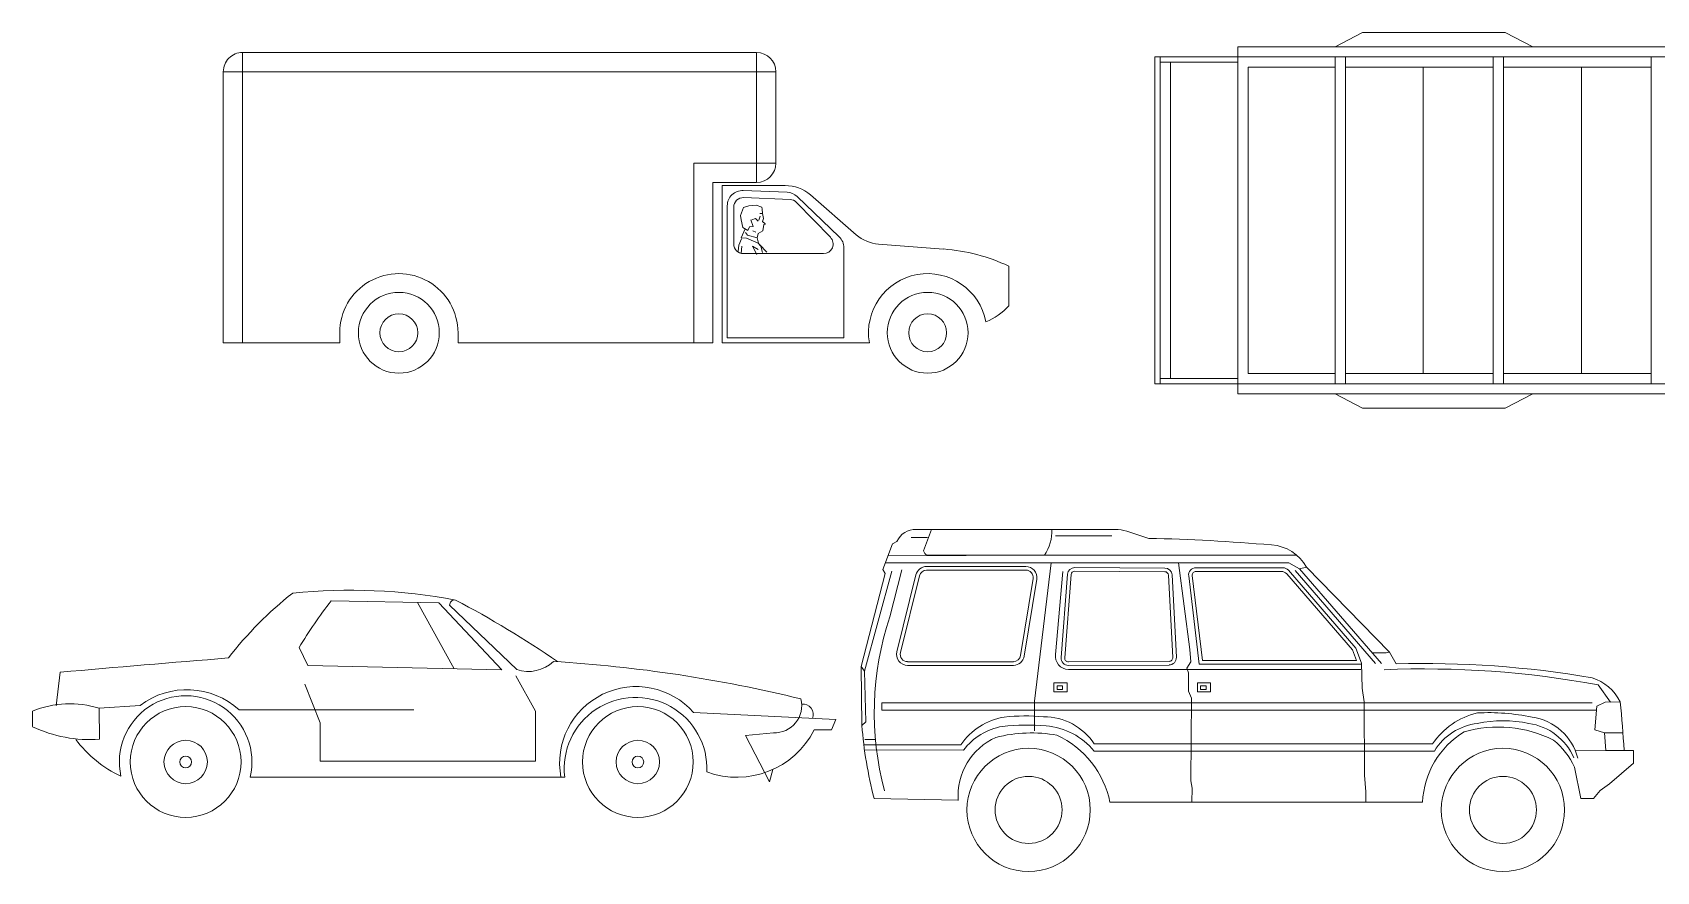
# Model space of a CAD drawing. Header units: millimetres. Extents: x 828494 to 5219521, y -272453 to 431064.
# Drawn here: x 2680453 to 2688280, y 209041 to 213085 of the extents above; entities that cross this region are included whole.
import ezdxf

# ---------------------------------------------------------------- set-up
doc = ezdxf.new("R2010")
doc.units = ezdxf.units.MM
doc.header["$LTSCALE"] = 5
doc.header["$MEASUREMENT"] = 0
doc.layers.add('Car-Mobius', color=22, linetype='Continuous', lineweight=5)

# ---------------------------------------------------------------- blocks, each defined once
blk = doc.blocks.new('CAR-6')
for p, q in [((-1063, 1036.1), (-884.8, 716.6)), ((-2917.4, 437.2), (-2917.8, 512)), ((-2596.2, 526.3), (-2399.1, 539.9)), ((-2596.2, 526.3), (-2595.3, 376.7)), ((953.7, 471.7), (268.5, 505.2)), ((933.2, 421.7), (953.7, 471.7)), ((850.2, 421.2), (933.2, 421.7))]:
    blk.add_line(p, q)
at = {"linetype": 'Continuous'}
for p, q in [((-1605.5, 642.8), (-1531.7, 454.9)), ((-587.9, 682.8), (-494.1, 512.7)), ((-1921.5, 517.6), (-1080.3, 517.6)), ((-494.1, 512.7), (-494.1, 271)), ((-1531.7, 454.9), (-1531.7, 271)), ((-1531.7, 271), (-494.1, 271)), ((-1868.5, 193.8), (-352.9, 193.8))]:
    blk.add_line(p, q, dxfattribs=at)
for points in [[(-386.8, 750.8, 0.028747), (-879.1, 1047.7, 0.071354), (-1663.8, 1081.2, 0.060176), (-1973.5, 768.4, 0.001319), (-2784, 699.7), (-2803.8, 537.6)], [(-907.3, 1022.1), (-583.8, 712.3, 0.278665), (-406.8, 751.3, -0.044969), (785.8, 570.8, -0.499165), (653.1, 407.6), (518.2, 394.4), (633.6, 170.7), (650.4, 230.9)]]:
    blk.add_lwpolyline(points, format="xyb")
blk.add_lwpolyline([(-959.2, 1034.2), (-1478.2, 1043.7, 0.031238), (-1632.6, 818.5), (-1590.6, 731.5), (-656.4, 711.8)], format="xyb", close=True)
for centre, radius in [((-2179.5, 266.9), 266.9), ((0, 266.9), 266.9), ((-2179.5, 266.9), 104.5), ((0, 266.9), 104.5), ((-2179.5, 266.9), 28.4), ((0, 266.9), 28.4)]:
    blk.add_circle(centre, radius, dxfattribs=at)
blk.add_arc((-882.1, 1022.8), 25.1, 83.11967, 181.59914, dxfattribs=at)
for centre, radius, start, end in [((-8.4, 261.7), 368.7, 41.33245, 190.60179), ((-2179.5, 266.9), 319.5, 346.78845, 192.40357), ((-2173.6, 241.4), 374, 47.60823, 127.0652), ((-11.3, 234.4), 344, 357.41244, 186.76411), ((-2737, 70), 477.5, 72.84153, 112.24853), ((795, 495.4), 50.7, 338.84386, 96.28019), ((-2642.7, 1012.2), 637.3, 244.46238, 274.26172), ((476.6, 613.3), 420, 249.9146, 332.78732), ((-2248.1, 719), 574.9, 216.62616, 244.94402)]:
    blk.add_arc(centre, radius, start, end)

msp = doc.modelspace()

# ---------------------------------------------------------------- linework, layer by layer
at = {"layer": 'Car-Mobius'}
for p, q in [((2686864.1, 213085.1), (2686731.5, 213015.1)), ((2687551.4, 213085.1), (2686864.1, 213085.1)), ((2687684, 213015.1), (2687551.4, 213085.1)), ((2681465.7, 212988.6), (2681465.7, 211588.6)), ((2683943.2, 212988.6), (2681465.7, 212988.6)), ((2683943.2, 212362.4), (2683943.2, 212988.6)), ((2690114.5, 213015.1), (2686262.5, 213015.1)), ((2686262.5, 213015.1), (2686262.5, 212179.5)), ((2685862.5, 211392), (2685862.5, 212967.1)), ((2685862.5, 212967.1), (2686262.5, 212967.1)), ((2685887.5, 212967.1), (2685887.5, 211392)), ((2686262.5, 212942.1), (2685887.5, 212942.1)), ((2685937.5, 212942.1), (2685937.5, 211417)), ((2690114.5, 212967.1), (2686262.5, 212967.1)), ((2686731.5, 212917.1), (2686312.5, 212917.1)), ((2686312.5, 212917.1), (2686312.5, 211442)), ((2686731.5, 212967.1), (2686731.5, 211392)), ((2686781.5, 211392), (2686781.5, 212967.1)), ((2687493.4, 212917.1), (2686781.5, 212917.1)), ((2687156.5, 212917.1), (2687156.5, 211442)), ((2687493.4, 212967.1), (2687493.4, 211392)), ((2687543.4, 211392), (2687543.4, 212967.1)), ((2688255.4, 212917.1), (2687543.4, 212917.1)), ((2687918.4, 211442), (2687918.4, 212917.1)), ((2688255.4, 212967.1), (2688255.4, 211392)), ((2681372.9, 212895.8), (2681372.9, 211588.6)), ((2684036, 212895.8), (2681372.9, 212895.8)), ((2684036, 212455.2), (2684036, 212895.8)), ((2684036, 212455.2), (2683640.1, 212455.2)), ((2683640.1, 211588.6), (2683640.1, 212455.2)), ((2683732.9, 212362.4), (2683943.2, 212362.4)), ((2683732.9, 211588.6), (2683732.9, 212362.4)), ((2683777.1, 212347.2), (2684080.9, 212347.2)), ((2683777.1, 211588.6), (2683777.1, 212347.2)), ((2684090.1, 212315.2), (2683878.9, 212323.5)), ((2684104.5, 212280.4), (2683881, 212289.1)), ((2684341.1, 212100.7), (2684138.5, 212294.7)), ((2684202.5, 212301.9), (2684423.6, 212110.2)), ((2683801.8, 211613.5), (2683801.8, 212249.3)), ((2683832.8, 212242.8), (2683832.8, 212065.6)), ((2683880.1, 212241.2), (2683865.6, 212202.2)), ((2683865.6, 212202.2), (2683868.5, 212181.6)), ((2683905.9, 212249.5), (2683880.1, 212241.2)), ((2683941.8, 212253), (2683905.9, 212249.5)), ((2683968, 212243.3), (2683941.8, 212253)), ((2683961.1, 212199.1), (2683953.9, 212180.9)), ((2683971.2, 212212.4), (2683958.5, 212212.1)), ((2683970.7, 212233), (2683968, 212243.3)), ((2683971.2, 212212.4), (2683970.7, 212233)), ((2683977, 212189.2), (2683971.2, 212212.4)), ((2684298.9, 212097.8), (2684136.1, 212266.3)), ((2683881.4, 212124.2), (2683868.4, 212096)), ((2683868.5, 212181.6), (2683877.3, 212145.4)), ((2683877.3, 212145.4), (2683900.7, 212130.6)), ((2683881.4, 212124.2), (2683888, 212138.7)), ((2683889.3, 212121.4), (2683899.5, 212108.6)), ((2683900.7, 212130.6), (2683908.3, 212148.8)), ((2683908.3, 212148.8), (2683926.3, 212149.3)), ((2683926.3, 212149.3), (2683915.1, 212182.7)), ((2683920.2, 212182.8), (2683938.3, 212188.3)), ((2683924.8, 212129.2), (2683940.3, 212121.9)), ((2683938.3, 212188.3), (2683951.3, 212175.9)), ((2683950.4, 212116.2), (2683973.1, 212129.7)), ((2683972.1, 212173.7), (2683977, 212189.2)), ((2683984, 212162.6), (2683972.1, 212173.7)), ((2683973.1, 212129.7), (2683978.7, 212159.6)), ((2683978.7, 212159.6), (2683985.4, 212161)), ((2686262.5, 211344), (2686262.5, 212179.5)), ((2683857.6, 212059.8), (2683854.6, 212031.5)), ((2683870.7, 212090.7), (2683857.6, 212059.8)), ((2683868.4, 212096), (2683894, 212093)), ((2683872.4, 212054.9), (2683869.1, 212020.3)), ((2683894, 212093), (2683950.7, 212069)), ((2683899.5, 212108.6), (2683945.7, 212095.1)), ((2683923.2, 212054.3), (2683950.1, 212038.8)), ((2683923.2, 212054.3), (2683944.3, 212014.2)), ((2683945.6, 212095.4), (2683950.4, 212116.2)), ((2683945.7, 212095.1), (2683953.1, 212069)), ((2683950.7, 212069), (2683964, 212055.8)), ((2683992.8, 212025.8), (2683957.4, 212062.4)), ((2683964, 212055.8), (2683970.9, 212025.1)), ((2684364.1, 211613.5), (2684364.1, 212047.1)), ((2684531, 212065.4), (2684844.4, 212041.4)), ((2683879.2, 212019.2), (2684265.6, 212019.2)), ((2685158.5, 211959), (2685158.5, 211766.8)), ((2681372.9, 211588.6), (2681934, 211588.6)), ((2681934, 211637.6), (2681934, 211588.6)), ((2682504.2, 211637.6), (2682504.2, 211588.6)), ((2682504.2, 211588.6), (2683732.9, 211588.6)), ((2683777.1, 211588.6), (2684486.9, 211588.6)), ((2683801.8, 211613.5), (2684364.1, 211613.5)), ((2686262.5, 211417), (2685887.5, 211417)), ((2686731.5, 211442), (2686312.5, 211442)), ((2686781.5, 211442), (2687493.4, 211442)), ((2687543.4, 211442), (2688255.4, 211442)), ((2686262.5, 211392), (2685862.5, 211392)), ((2690464.5, 211392), (2686262.5, 211392)), ((2690422.5, 211344), (2686262.5, 211344)), ((2686864.1, 211274), (2686731.5, 211344)), ((2687684, 211344), (2687551.4, 211274)), ((2687551.4, 211274), (2686864.1, 211274)), ((2684597.4, 210619.7), (2684619.6, 210631.7)), ((2684767, 210650.3), (2684688.3, 210650.3)), ((2684712, 210689.9), (2685672.2, 210689.9)), ((2684785.6, 210689.9), (2684748.3, 210586)), ((2685655.7, 210658.6), (2685384.3, 210658.6)), ((2685832.9, 210646.6), (2685726.8, 210681.2)), ((2684551.2, 210496.5), (2684597.4, 210619.7)), ((2685330.5, 210565.3), (2684575.2, 210562)), ((2685330.5, 210565.3), (2684764.9, 210565.3)), ((2686545.9, 210566.4), (2685330.5, 210565.3)), ((2684446.8, 210029.2), (2684563.2, 210477.6)), ((2684463.9, 210006.9), (2684594.9, 210488.7)), ((2684563.2, 210477.6), (2684551.2, 210496.5)), ((2686507.9, 210528.5), (2684563.4, 210529)), ((2684585.2, 210267.9), (2684643.6, 210495.2)), ((2684762.6, 210511.1), (2685241.1, 210511.1)), ((2685241.1, 210493.5), (2684762.6, 210493.5)), ((2685362.3, 210528.8), (2685282.3, 209861.6)), ((2685418.9, 210487), (2685383.6, 210087.3)), ((2685441.7, 210473.5), (2685410.9, 210072)), ((2685910.5, 210486.1), (2685476.9, 210488.4)), ((2685910.6, 210503.7), (2685477, 210506.1)), ((2685975.8, 210528.6), (2686031.7, 210110.6)), ((2686480, 210505), (2686060.6, 210505)), ((2686471.9, 210487.4), (2686060.6, 210487.4)), ((2686815.5, 210108.7), (2686498.6, 210475.2)), ((2686506.7, 210492.8), (2686830.9, 210117.8)), ((2686559.6, 210499.7), (2686507.9, 210528.5)), ((2686539.3, 210492.4), (2686926.3, 210044)), ((2686593.9, 210508.3), (2686559.6, 210499.7)), ((2686559.6, 210499.7), (2686955.1, 210044)), ((2686593.9, 210508.3), (2686992.9, 210098)), ((2684619.2, 210100.2), (2684711.3, 210471)), ((2684728.4, 210466.8), (2684636.3, 210095.9)), ((2685215.6, 210082.1), (2685275.9, 210452.9)), ((2685293.4, 210450.2), (2685233, 210079.4)), ((2685459.3, 210472.2), (2685428.5, 210070.7)), ((2685948.7, 210072.4), (2685928, 210469.4)), ((2685966.3, 210073.3), (2685945.6, 210470.3)), ((2686025.7, 210465.6), (2686076.7, 210040.4)), ((2686043.2, 210467.7), (2686092.4, 210058)), ((2686031.7, 210110.6), (2686035.3, 210051.2)), ((2686834.5, 210058), (2686815.5, 210108.7)), ((2686830.9, 210117.8), (2686857.9, 210045.8)), ((2686911.9, 210094.4), (2686976.7, 210094.4)), ((2686976.7, 210094.4), (2686992.9, 210098)), ((2686992.9, 210098), (2687025.3, 210042.2)), ((2684463.9, 210006.9), (2684446.8, 210029.2)), ((2684446.8, 210029.2), (2684450.3, 209745.1)), ((2684469.1, 209762.2), (2684463.9, 210006.9)), ((2684670.5, 210052.2), (2685180.8, 210052.2)), ((2685180.8, 210034.6), (2684670.5, 210034.6)), ((2685446, 210013.9), (2686855.4, 210013.9)), ((2685446.1, 210051.7), (2685931.2, 210053.9)), ((2685446.2, 210034.1), (2685931.2, 210036.2)), ((2686035.3, 210051.2), (2686017.3, 210020.6)), ((2686017.3, 210020.6), (2686024.5, 209999)), ((2686076.7, 210040.4), (2686858.1, 210040.4)), ((2686092.4, 210058), (2686834.5, 210058)), ((2686857.9, 210045.8), (2686861.7, 209924.6)), ((2685439.3, 209949.7), (2685375.9, 209949.7)), ((2685375.9, 209949.7), (2685375.9, 209907.4)), ((2685417.3, 209936.2), (2685391.1, 209936.2)), ((2685391.1, 209936.2), (2685391.1, 209917.6)), ((2685417.3, 209917.6), (2685417.3, 209936.2)), ((2685439.3, 209907.4), (2685439.3, 209949.7)), ((2686024.5, 209999), (2686024.5, 209910.7)), ((2686131.1, 209949.7), (2686067.7, 209949.7)), ((2686067.7, 209949.7), (2686067.7, 209907.4)), ((2686109.2, 209936.2), (2686083, 209936.2)), ((2686083, 209936.2), (2686083, 209917.6)), ((2686109.2, 209917.6), (2686109.2, 209936.2)), ((2686131.1, 209907.4), (2686131.1, 209949.7)), ((2687999.6, 209940.3), (2688059.2, 209857.3)), ((2687969.6, 209853.4), (2684546.8, 209853.4)), ((2684546.8, 209853.4), (2684546.8, 209818.5)), ((2685282.3, 209861.6), (2685282.3, 209719.3)), ((2685375.9, 209907.4), (2685439.3, 209907.4)), ((2685391.1, 209917.6), (2685417.3, 209917.6)), ((2686024.5, 209910.7), (2686038.9, 209876.5)), ((2686038.9, 209876.5), (2686035.3, 209478.5)), ((2686067.7, 209907.4), (2686131.1, 209907.4)), ((2686083, 209917.6), (2686109.2, 209917.6)), ((2686861.7, 209924.6), (2686870.8, 209858)), ((2686870.8, 209858), (2686873.1, 209504.5)), ((2688032.7, 209856.6), (2687992.9, 209838.6)), ((2688105.6, 209858.3), (2688032.7, 209856.6)), ((2684546.8, 209818.5), (2687991.2, 209818.5)), ((2687992.9, 209838.6), (2687983.5, 209724.1)), ((2684450.3, 209745.1), (2684469.1, 209762.2)), ((2687983.5, 209724.1), (2688029.9, 209708.5)), ((2688036.3, 209624.7), (2688029.9, 209708.5)), ((2688118.6, 209708.5), (2688029.9, 209708.5)), ((2684928, 209651.8), (2684460.1, 209651.9)), ((2684941, 209625.9), (2684463.3, 209627.4)), ((2684513.8, 209676.9), (2684465.1, 209676.9)), ((2687201.2, 209656), (2685570.6, 209656)), ((2687210.4, 209621.6), (2685570.6, 209621.6)), ((2688036.3, 209624.7), (2687889.6, 209621.8)), ((2688170, 209624.7), (2688036.3, 209624.7)), ((2688170, 209563), (2688170, 209624.7)), ((2687884.8, 209543.6), (2687915.6, 209393.4)), ((2688054.4, 209462.8), (2688170, 209563)), ((2686035.3, 209478.5), (2686042.5, 209442.5)), ((2686873.1, 209504.5), (2686880, 209424.2)), ((2688008.1, 209431.9), (2688054.4, 209462.8)), ((2684914.8, 209383.9), (2684509.2, 209392.9)), ((2686042.5, 209442.5), (2686040.7, 209374.9)), ((2686880, 209424.2), (2686880, 209374.9)), ((2687915.6, 209393.4), (2687977.3, 209393.4)), ((2687977.3, 209393.4), (2688008.1, 209431.9)), ((2687153, 209374.9), (2685646.3, 209374.9))]:
    msp.add_line(p, q, dxfattribs=at)
for centre, radius in [((2682219.1, 211637.6), 194.8), ((2684767.7, 211637.6), 194.8), ((2682219.1, 211637.6), 91.4), ((2684767.7, 211637.6), 91.4), ((2685254.2, 209337.8), 297.1), ((2687540.2, 209337.8), 297.1), ((2685254.2, 209337.8), 161.7), ((2687540.2, 209337.8), 161.7)]:
    msp.add_circle(centre, radius, dxfattribs=at)
for centre, radius, start, end in [((2681465.7, 212895.8), 92.8, 90, 180.00001), ((2683943.2, 212895.8), 92.8, 0, 90), ((2683943.2, 212455.2), 92.8, 270, 0), ((2683876, 212249.3), 74.2, 87.75856, 180.00001), ((2683879.2, 212242.8), 46.4, 87.75856, 180.00001), ((2684080.9, 212161.6), 185.6, 49.08853, 90), ((2684087.2, 212241), 74.2, 46.25722, 87.75856), ((2684102.7, 212234), 46.4, 44.03422, 87.75856), ((2683879.2, 212065.6), 46.4, 180.00001, 270), ((2684265.6, 212065.6), 46.4, 270, 44.03422), ((2684289.8, 212047.1), 74.2, 0, 46.25722), ((2684545.2, 212250.4), 185.6, 229.08852, 265.61988), ((2684775.2, 211137.6), 906.5, 64.9868, 85.61989), ((2682219.1, 211637.6), 285.1, 0, 180.00001), ((2684767.7, 211637.6), 285.1, 10.54683, 189.88654), ((2684925.5, 211983.1), 317.9, 292.6791, 317.13718), ((2684709.3, 210591.8), 98.1, 88.39679, 156.01799), ((2685170.4, 210677.8), 195.7, 324.89472, 3.52987), ((2685672.2, 210513.7), 176.2, 71.9581, 90), ((2685631.6, 201351.3), 9297.6, 85.10177, 88.75931), ((2684774.3, 210589.8), 26.2, 188.26202, 249.03237), ((2686411.5, 210406.4), 209, 29.18786, 86.14954), ((2684762.6, 210458.3), 52.9, 90, 166.0557), ((2684762.6, 210458.3), 35.2, 90, 166.05571), ((2685241.1, 210458.3), 52.9, 351.25772, 90), ((2685241.1, 210458.3), 35.2, 351.25772, 90), ((2685476.8, 210470.8), 35.2, 89.69347, 175.60327), ((2685476.8, 210470.8), 17.6, 89.69346, 175.60326), ((2685910.5, 210468.5), 17.6, 2.99395, 89.69346), ((2685910.5, 210468.5), 35.2, 2.99395, 89.69347), ((2686060.6, 210469.8), 35.2, 90, 186.84847), ((2686060.6, 210469.8), 17.6, 90, 186.84848), ((2686471.9, 210452.1), 35.2, 40.85082, 90), ((2686480, 210469.8), 35.2, 40.85082, 90), ((2685972.8, 209805.6), 1462.5, 161.57327, 194.87624), ((2684670.5, 210087.5), 52.9, 166.0557, 270), ((2684670.5, 210087.5), 35.2, 166.05571, 270), ((2685180.8, 210087.5), 35.2, 270, 351.25772), ((2685449.2, 210079.9), 66.1, 173.59978, 267.22686), ((2685180.8, 210087.5), 52.9, 270, 351.25772), ((2685446.1, 210069.3), 35.2, 175.60327, 270.25363), ((2685446.1, 210069.3), 17.6, 175.60327, 270.25363), ((2685931.1, 210071.5), 35.2, 270.25364, 2.99395), ((2685931.1, 210071.5), 17.6, 270.25362, 2.99394), ((2687160.8, 205413.3), 4604.1, 79.50314, 92.41061), ((2687152.3, 205154), 4889.8, 80.37736, 91.48845), ((2687898.4, 209754.6), 231.7, 26.60117, 72.07507), ((2683284.2, 209365.7), 4846.5, 3.06419, 5.83436), ((2685189.7, 209473), 316.9, 99.58316, 145.6586), ((2685238.3, 208819), 971.8, 84.79876, 95.98646), ((2685327.5, 209495.6), 291.2, 33.42037, 90.22345), ((2687500.5, 209453.8), 361.2, 103.39109, 145.95999), ((2687469.6, 208783.3), 1023.3, 78.09386, 92.95232), ((2687644.7, 209522.8), 264.2, 14.09899, 82.16522), ((2686602.3, 209924.1), 2159.5, 184.75679, 194.24131), ((2685174.9, 209453.1), 290.8, 99.3194, 143.56274), ((2685268.5, 208997.6), 711, 80.08953, 104.00313), ((2685245.4, 208733.9), 1013, 84.75166, 96.66361), ((2685308.8, 209402.8), 341.2, 39.89568, 85.07984), ((2685198.9, 209283.7), 456.6, 11.52283, 65.12701), ((2687570.1, 209357.1), 417.5, 121.3981, 177.55413), ((2687450.3, 209476.1), 280.6, 96.85186, 148.77075), ((2687518.9, 209147.8), 589.5, 63.28151, 106.37995), ((2687540.7, 209143.4), 623.8, 78.54449, 101.45551), ((2687624.1, 209474.9), 282.7, 23.90245, 81.75607), ((2685221.2, 209406.6), 307.3, 113.93597, 184.24277), ((2687569.8, 209404.8), 344.3, 23.76704, 51.5392)]:
    msp.add_arc(centre, radius, start, end, dxfattribs=at)

# ---------------------------------------------------------------- block references
msp.add_blockref('CAR-6', (2683371.1, 209301.8), dxfattribs=at)

doc.saveas('drawing.dxf')
